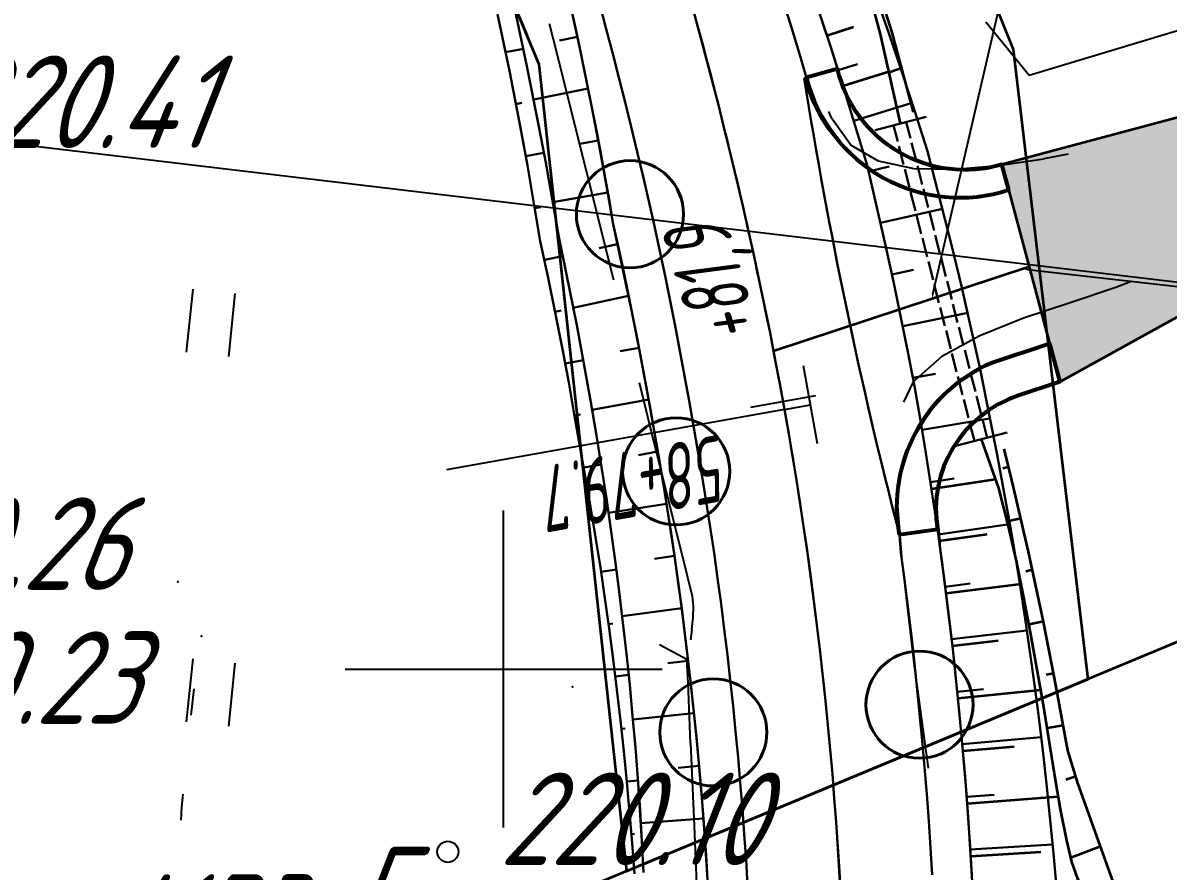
# Model space of a CAD drawing. Header units: millimetres. Extents: x -698 to 8131, y -704 to 4503.
# Drawn here: x 4487.73 to 4531.09, y 2853.18 to 2885.29 of the extents above; entities that cross this region are included whole.
import ezdxf
from ezdxf import colors
from ezdxf.entities.mleader import LeaderData, LeaderLine
from ezdxf.math import Vec2, Vec3

# ---------------------------------------------------------------- set-up
doc = ezdxf.new("R2010")
doc.units = ezdxf.units.MM
for name, pattern in [('ACAD_ISO02W100', [15, 12, -3]), ('CONTI', [0]), ('STROT', [1.7, 0.5, -1.2])]:
    doc.linetypes.add(name, pattern=pattern)
for name, color, linetype, lineweight in [('10', 1, 'Continuous', 35), ('Гравий', 30, 'Continuous', 35), ('КОПИЯ_ОСЬ_13_ОТКОСЫ', 7, 'Continuous', 30), ('Огражд-перила', 1, 'ограждение2', 40), ('ОСЬ_ВЕРХ_ПОКРЫТИЯ_ГРАНИЦЫ_ПОЛОС', 7, 'Continuous', 30), ('ОСЬ_ВЕРХ_ПОКРЫТИЯ_ОСЬ', 1, 'Continuous', 30), ('Ось_примыкания', 1, 'Continuous', 35), ('Площ примыкании', 101, 'Continuous', 30), ('Трубы мет.', 7, 'ACAD_ISO02W100', 30)]:
    doc.layers.add(name, color=color, linetype=linetype, lineweight=lineweight)
for name, color, linetype in [('NAD_MDEFAULT', 7, 'CONTI'), ('PI_OTDEFAULT', 172, 'CONTI'), ('PI_TTDEFAULT', 5, 'CONTI'), ('SETKR', 2, 'CONTI'), ('SIT_LDEFAULT', 7, 'CONTI'), ('ZAPSKDEFAULT', 7, 'CONTI'), ('Выноски', 250, 'Continuous'), ('ОСЬ_ВЕРХ_ПОКРЫТИЯ_ПИКЕТЫ', 1, 'Continuous'), ('ОСЬ_ВЕРХ_ПОКРЫТИЯ_РАЗБИВКА_КРИВ', 1, 'Continuous'), ('разметка', 7, 'Continuous')]:
    doc.layers.add(name, color=color, linetype=linetype)
doc.styles.add('eskd', font='isocpeui.ttf', dxfattribs={"width": 1.2})
doc.styles.get("Standard").update_dxf_attribs({"font": 'isocpeui.ttf'})
doc.styles.add('ГОСТ', font='isocpeui.ttf', dxfattribs={"height": 4})
doc.linetypes.add('ограждение2', pattern='A,0.25,-0.1,[132,ltypeshp.shx,S=0.1,R=0,X=-0.1,Y=0],-0.1,1', length=1.45)

# ---------------------------------------------------------------- blocks, each defined once
blk = doc.blocks.new('BL_333')
at = {"color": 0}
for p, q in [((0, -6), (0, 6)), ((-6, 0), (6, 0))]:
    blk.add_line(p, q, dxfattribs=at)
blk = doc.blocks.new('BL_2011')
at = {"color": 0}
for p, q in [((0, 0), (0, 2.4)), ((1.6, 0), (1.6, 2.4))]:
    blk.add_line(p, q, dxfattribs=at)
blk = doc.blocks.new('BL_2010')
at = {"color": 0}
for centre, radius in [((0, 5.78), 0.4), ((0, 3.46), 0.6), ((0, 3.46), 0.3), ((0, 0), 0.8), ((-3.46, -1.74), 0.6), ((3.46, -1.74), 0.6), ((-3.46, -1.74), 0.3), ((3.46, -1.74), 0.3), ((-5.78, -2.88), 0.4), ((5.78, -2.88), 0.4)]:
    blk.add_circle(centre, radius, dxfattribs=at)
blk = doc.blocks.new('7')
at = {"layer": 'Огражд-перила', "linetype": 'Continuous'}
blk.add_circle((0, 0), 2.027904030661224, dxfattribs=at)
blk = doc.blocks.new('*U49')
at = {"layer": 'КОПИЯ_ОСЬ_13_ОТКОСЫ'}
for points in [[(141.23828125, 244.15885925293), (141.152206420898, 245.322906494141), (141.056579589844, 246.486206054688), (140.951416015625, 247.648681640625), (140.836715698242, 248.810256958008), (140.712478637695, 249.970855712891), (140.578720092773, 251.130386352539), (140.435440063477, 252.288772583008), (140.282669067383, 253.445953369141), (140.120391845703, 254.601852416992), (139.948638916016, 255.756362915039), (139.76741027832, 256.909423828125), (139.576736450195, 258.060974121094), (139.376602172852, 259.210906982422), (139.167037963867, 260.359161376953), (138.963226318359, 261.562225341797), (138.749420166016, 262.763519287109), (138.525634765625, 263.963043212891), (138.254058837891, 265.349060058594), (137.970642089844, 266.732727050781), (137.675399780273, 268.113922119141), (137.435913085938, 269.549133300781), (137.184753417969, 270.982330322266), (136.921951293945, 272.413452148438), (136.502899169922, 274.567718505859), (136.059997558594, 276.717193603516)], [(141.586135864258, 244.214492797852), (141.522750854492, 245.399719238281), (141.449523925781, 246.584396362305), (141.366470336914, 247.768417358398), (141.27360534668, 248.951705932617), (141.170928955078, 250.134185791016), (141.058441162109, 251.315765380859), (140.936157226563, 252.496383666992), (140.804077148438, 253.675933837891), (140.662216186523, 254.854354858398), (140.510589599609, 256.031555175781), (140.349197387695, 257.207458496094), (140.178070068359, 258.381988525391), (139.997192382813, 259.555053710938), (139.801574707031, 260.762908935547), (139.5654296875, 262.157104492188), (139.31657409668, 263.549133300781), (139.055023193359, 264.938781738281), (138.372787475586, 268.276123046875), (138.126449584961, 269.715759277344), (137.868453979492, 271.153350830078), (137.598785400391, 272.588806152344), (137.169586181641, 274.748474121094), (136.716506958008, 276.903259277344)], [(136.361465454102, 275.267364501953), (137.034240722656, 275.404632568359)], [(136.751388549805, 273.305755615234), (136.981109619141, 273.350219726563)], [(137.120193481445, 271.340057373047), (137.810852050781, 271.465454101563)], [(137.466400146484, 269.370269775391), (137.698989868164, 269.409820556641)], [(137.828720092773, 267.403900146484), (138.520858764648, 267.551788330078)], [(138.23469543457, 265.445556640625), (138.463653564453, 265.491577148438)], [(138.616546630859, 263.482360839844), (139.305130004883, 263.611419677734)], [(138.971557617188, 261.514129638672), (139.192764282227, 261.552490234375)], [(139.316772460938, 259.544219970703), (139.979553222656, 259.664001464844)], [(139.658615112305, 257.573669433594), (139.852615356445, 257.605895996094)], [(139.972702026367, 255.598495483398), (140.555999755859, 255.687042236328)], [(140.258972167969, 253.619094848633), (140.426193237305, 253.64208984375)], [(140.517379760742, 251.635879516602), (141.019958496094, 251.697769165039)], [(140.74787902832, 249.649230957031), (140.888061523438, 249.664489746094)], [(140.950393676758, 247.659515380859), (141.37158203125, 247.699401855469)], [(141.124908447266, 245.66716003418), (141.237930297852, 245.67626953125)]]:
    blk.add_lwpolyline(points, dxfattribs=at)

msp = doc.modelspace()

# ---------------------------------------------------------------- hatches: boundary and pattern name
at = {"layer": 'Гравий', "linetype": 'Continuous'}
msp.add_hatch(color=256, dxfattribs=at).paths.add_polyline_path([(4542.769031611029, 2880.429672916565), (4541.414006087978, 2884.376883248012), (4524.798125954743, 2879.932703944068), (4526.990605493998, 2871.705466270592)])

# ---------------------------------------------------------------- linework, layer by layer
at = {"layer": '10'}
for p, q in [((4525.23329561133, 2884.293940915871), (4503.593295611199, 2937.963940915797)), ((4525.23329561133, 2884.293940915871), (4503.593295611199, 2937.963940915797)), ((4494.29329561092, 2914.883940915722), (4506.803295611162, 2884.843940916616)), ((4494.29329561092, 2914.883940915722), (4507.267018128585, 2883.730413784418)), ((4528.063295610938, 2860.45394091602), (4525.23329561133, 2884.293940915871)), ((4528.063295610938, 2860.45394091602), (4525.23329561133, 2884.293940915871)), ((4507.267018128585, 2883.730413784418), (4510.583295610957, 2853.183940916467)), ((4507.693295611292, 2879.803940915648), (4510.583295610957, 2853.183940916467)), ((4510.583295610957, 2853.183940916467), (4528.063295610938, 2860.45394091602))]:
    msp.add_line(p, q, dxfattribs=at)
msp.add_lwpolyline([(4501.523295610901, 2817.423940916691), (4499.223295611087, 2848.463940916728), (4531.613295611218, 2861.933940916467), (4531.43329561105, 2844.023940916318), (4526.803295611162, 2830.953940916952)], dxfattribs=at)
at = {"layer": 'PI_TTDEFAULT', "color": 5}
for p in [(4493.599031611046, 2864.129677917022, 220.26), (4494.48903161106, 2862.069672917161, 219.226), (4508.539031611048, 2860.159676917042, 219.61)]:
    msp.add_point(p, dxfattribs=at)
at = {"layer": 'SIT_LDEFAULT', "color": 7}
for p, q in [((4507.659031611043, 2885.269676916446), (4507.809031611067, 2884.679672916565)), ((4524.189031611071, 2885.329674917418), (4525.829031611027, 2883.319672917161)), ((4525.829031611027, 2883.309677916724), (4532.48903161106, 2885.319672917161)), ((4507.809031611067, 2884.679672916565), (4509.059031611067, 2879.689675917063)), ((4518.329031611027, 2881.729676916409), (4518.249031611069, 2881.939675917063)), ((4519.079031611027, 2880.669670917239), (4518.319031611076, 2881.729676916409)), ((4520.129031611074, 2880.059677916724), (4519.079031611027, 2880.669670917239)), ((4521.469031611041, 2879.769676916446), (4520.129031611074, 2880.059677916724)), ((4526.379031611074, 2880.139672916528), (4524.669031611053, 2879.879677917022)), ((4527.309031611067, 2880.319672917161), (4526.379031611074, 2880.149674916785)), ((4509.059031611067, 2879.689675917063), (4510.089031611036, 2875.569672917161)), ((4523.00903161102, 2879.739678916666), (4521.469031611041, 2879.769676916446)), ((4524.669031611053, 2879.879677917022), (4523.00903161102, 2879.739678916666)), ((4529.109031611055, 2875.279671916883), (4527.379031611074, 2874.69967791732)), ((4529.659031611043, 2875.489678916666), (4529.109031611055, 2875.279671916883)), ((4527.379031611074, 2874.69967791732), (4525.619031611064, 2874.109673916507)), ((4525.619031611064, 2874.109673916507), (4523.959031611032, 2873.44967791732)), ((4523.959031611032, 2873.44967791732), (4522.519031611029, 2872.669670917239)), ((4522.519031611029, 2872.669670917239), (4521.439031611071, 2871.69967791732)), ((4511.059031611067, 2871.679672916565), (4511.699031611022, 2869.109673916507)), ((4521.439031611071, 2871.69967791732), (4521.069031611076, 2870.939675917063)), ((4511.699031611022, 2869.109673916507), (4512.649031611034, 2865.279671916883)), ((4520.839031611036, 2867.00967491712), (4520.98903161106, 2865.069672917161)), ((4512.649031611034, 2865.279671916883), (4513.069031611076, 2863.589676916744)), ((4520.98903161106, 2865.069672917161), (4521.47903161105, 2860.94967791732)), ((4513.069031611076, 2863.589676916744), (4513.109031611055, 2863.209671916585)), ((4513.109031611055, 2863.209671916585), (4513.099031611046, 2862.779671916883)), ((4513.099031611046, 2862.779671916883), (4513.049031611057, 2862.329674917418)), ((4513.059031611067, 2862.329674917418), (4513.00903161102, 2861.939675917063)), ((4511.829031611027, 2861.75967491712), (4512.869031611064, 2861.209671916585)), ((4512.859031611055, 2861.209671916585), (4512.899031611034, 2860.319672917161)), ((4521.47903161105, 2860.94967791732), (4521.999031611069, 2857.079674917418)), ((4494.099031611046, 2859.089676916744), (4494.219031611041, 2860.079674917418)), ((4512.899031611034, 2860.319672917161), (4512.999031611069, 2858.029671916883)), ((4513.00903161102, 2858.029671916883), (4513.149031611034, 2854.889672916528)), ((4493.749031611069, 2855.609673916507), (4493.799031611057, 2856.09967191625)), ((4493.719031611041, 2855.109673916507), (4493.749031611069, 2855.609673916507)), ((4513.139031611025, 2854.889672916528), (4513.249031611069, 2852.389672916528))]:
    msp.add_line(p, q, dxfattribs=at)
at = {"layer": 'Гравий', "linetype": 'Continuous'}
msp.add_lwpolyline([(4526.990605493998, 2871.705466270592), (4542.769031611029, 2880.429672916565), (4541.414006087978, 2884.376883248012), (4524.798125954801, 2879.932703944068)], dxfattribs=at)
at = {"layer": 'КОПИЯ_ОСЬ_13_ОТКОСЫ'}
for points in [[(4526.847289556017, 2852.727028473425), (4526.735473149767, 2853.981911285925), (4526.613891118517, 2855.235939606238), (4526.482055181017, 2856.48899136405), (4526.340453618517, 2857.74094448905), (4526.188598149767, 2858.991676910925), (4526.026977056017, 2860.241188629675), (4525.855590337267, 2861.489357574988), (4525.673949712267, 2862.736183746863), (4525.482543462267, 2863.981423004675), (4525.281371587267, 2865.225197418738), (4525.069945806017, 2866.467262848425), (4524.849242681017, 2867.70774136405), (4524.618285649767, 2868.946266754675), (4524.005980962267, 2871.991676910925), (4523.946410649767, 2872.301125153113), (4523.612914556017, 2873.817970856238), (4523.265258306017, 2875.331642731238), (4522.903930181017, 2876.842140778113), (4521.984008306017, 2880.439064606238), (4521.502074712267, 2881.9426046453), (4521.007934087267, 2883.442238434363), (4520.501586431017, 2884.937843903113), (4519.722289556017, 2887.161598785925)], [(4523.656371587267, 2853.042946442175), (4523.580687993517, 2854.283058746863), (4523.495727056017, 2855.522560699988), (4523.400023931017, 2856.761330231238), (4523.295043462267, 2857.9992452703), (4523.179809087267, 2859.236305817175), (4523.054809087267, 2860.472267731238), (4522.919555181017, 2861.707375153113), (4522.775023931017, 2862.941261871863), (4522.620238774767, 2864.1740499578), (4522.455687993517, 2865.4054952703), (4522.281371587267, 2866.635597809363), (4522.096801274767, 2867.864235504675), (4521.902465337267, 2869.091286285925), (4521.698852056017, 2870.316872223425), (4521.484984868517, 2871.54074917655), (4521.234984868517, 2872.84348355155), (4520.974242681017, 2874.144142731238), (4520.703246587267, 2875.442726715613), (4520.378051274767, 2876.933083160925), (4520.040160649767, 2878.42063198905), (4519.689086431017, 2879.905251129675), (4519.243773931017, 2881.397804840613), (4518.786742681017, 2882.886818512488), (4518.317016118517, 2884.371925934363), (4517.592406743517, 2886.5842062078)], [(4513.672504133681, 2852.475378002185), (4513.602191633681, 2853.635412181873), (4513.522113508681, 2854.79495808031), (4513.432758039931, 2855.953771556873), (4513.334613508681, 2857.11185261156), (4513.226703352431, 2858.26907917406), (4513.109515852431, 2859.42532917406), (4512.983539289931, 2860.580724681873), (4512.847797102431, 2861.735021556873), (4512.703265852431, 2862.88821979906), (4512.549457258681, 2864.040197338123), (4512.385883039931, 2865.19095417406), (4512.213519758681, 2866.34036823656), (4512.031879133681, 2867.48831745531), (4511.841449446181, 2868.63480183031), (4511.641254133681, 2869.779699291248), (4511.592914289931, 2870.065587963123), (4511.341937727431, 2871.477941478748), (4511.078265852431, 2872.887975658435), (4510.801898664931, 2874.29544636156), (4510.083636946181, 2877.671056713123), (4509.829242414931, 2879.126745189685), (4509.562640852431, 2880.580480541248), (4509.284320539931, 2882.031896556873), (4508.842426008681, 2884.212804759998), (4508.377093977431, 2886.388830150623)], [(4511.230121321181, 2853.128698314685), (4511.166644758681, 2854.313878978748), (4511.093890852431, 2855.49857136156), (4511.010394758681, 2856.68265339281), (4510.917621321181, 2857.865880931873), (4510.815082258681, 2859.04837604906), (4510.702777571181, 2860.23001667406), (4510.580218977431, 2861.410558666248), (4510.448383039931, 2862.590124095935), (4510.306293196181, 2863.76859089281), (4510.154926008681, 2864.945714916248), (4509.993304914931, 2866.12161823656), (4509.822406477431, 2867.296178783435), (4509.641254133681, 2868.46927448656), (4509.445453352431, 2869.677160228748), (4509.209613508681, 2871.07132526781), (4508.960590071181, 2872.463293041248), (4508.699359602431, 2873.852941478748), (4508.016742414931, 2877.190343822498), (4507.770648664931, 2878.62991901781), (4507.512347883681, 2880.067541088123), (4507.242816633681, 2881.50296589281), (4506.813617414931, 2883.66263386156), (4506.360492414931, 2885.81741901781)], [(4508.726215071181, 2884.768224681873), (4508.040668196181, 2884.623449291248)], [(4518.593383306017, 2883.502785309363), (4519.328734868517, 2883.7345968328)], [(4509.129535383681, 2882.809362377185), (4507.068500227431, 2882.395299877185)], [(4519.185180181017, 2881.592262848425), (4521.397094243517, 2882.264626129675)], [(4509.512347883681, 2880.846349681873), (4508.819965071181, 2880.715490306873)], [(4519.745238774767, 2879.672707184363), (4520.524047368517, 2879.858986481238)], [(4509.873187727431, 2878.879186595935), (4507.791644758681, 2878.50931354906)], [(4520.199828618517, 2877.724953278113), (4522.542113774767, 2878.257790192175)], [(4510.244769758681, 2876.914342845935), (4509.546039289931, 2876.76566120531)], [(4520.632445806017, 2875.772438629675), (4521.449828618517, 2875.948830231238)], [(4510.660785383681, 2874.958166088123), (4508.564593977431, 2874.512121166248)], [(4521.041137212267, 2873.8146749578), (4523.500609868517, 2874.312477692175)], [(4511.057269758681, 2872.997838939685), (4510.345355696181, 2872.86087604906)], [(4521.426391118517, 2871.852028473425), (4522.279906743517, 2872.014015778113)], [(4511.422504133681, 2871.031530345935), (4509.282855696181, 2870.647741283435)], [(4521.772094243517, 2869.882301910925), (4524.343383306017, 2870.31321011405)], [(4511.767718977431, 2869.06155964281), (4511.038715071181, 2868.934972728748)], [(4522.089965337267, 2867.907692535925), (4522.993285649767, 2868.0470968328)], [(4512.096332258681, 2867.088781322498), (4509.904437727431, 2866.73929401781)], [(4522.382445806017, 2865.929176910925), (4525.096801274767, 2866.312477692175)], [(4512.397601789931, 2865.111608470935), (4511.648578352431, 2865.002721752185)], [(4522.649535649767, 2863.947121246863), (4523.597777837267, 2864.0685812078)], [(4512.671527571181, 2863.13040729906), (4510.419574446181, 2862.834753002185)], [(4522.890746587267, 2861.961769684363), (4525.740355962267, 2862.289406403113)], [(4512.918109602431, 2861.145788158435), (4512.149066633681, 2861.055578197498)], [(4523.106566899767, 2859.97336636405), (4524.099730962267, 2860.074684723425)], [(4513.137836164931, 2859.157873119373), (4510.826801008681, 2858.91898151781)], [(4523.296508306017, 2857.982399567175), (4526.279906743517, 2858.24778042655)], [(4513.329730696181, 2857.16702839281), (4512.541156477431, 2857.096593822498)], [(4523.460570806017, 2855.989235504675), (4524.498656743517, 2856.06809292655)], [(4513.493793196181, 2855.17386433031), (4511.126117414931, 2854.994909252185)], [(4523.599242681017, 2853.993996246863), (4526.715941899767, 2854.190407379675)]]:
    msp.add_lwpolyline(points, dxfattribs=at)
at = {"layer": 'ОСЬ_ВЕРХ_ПОКРЫТИЯ_ГРАНИЦЫ_ПОЛОС', "linetype": 'Continuous'}
for points in [[(4509.555552038733, 2886.038083943683), (4509.806261182172, 2885.103584518801), (4510.052341613677, 2884.168271058384), (4510.293690240962, 2883.23214221574), (4510.530203855355, 2882.295198187377), (4510.761779139712, 2881.357440729771), (4510.988312677937, 2880.418873204063), (4511.209700965284, 2879.479500602145), (4511.425840419388, 2878.539329582039), (4511.636627392194, 2877.598368501436), (4511.841958183029, 2876.656627452146), (4512.041729052164, 2875.714118288975), (4512.23583623571, 2874.770854666974), (4512.424175961371, 2873.826852071244), (4512.606644465055, 2872.882127847668), (4512.783138008575, 2871.93670124482), (4512.953552898418, 2870.9905934298), (4513.117785505243, 2870.043827539455), (4513.286153537678, 2869.084305562224), (4513.448137344201, 2868.123685206432), (4513.603729762419, 2867.162008951563), (4513.752923912243, 2866.199319319013), (4513.89571319668, 2865.2356588814), (4514.032091301682, 2864.271070245798), (4514.162052196732, 2863.305596069578), (4514.28559013525, 2862.339279043633), (4514.402699654476, 2861.372161895182), (4514.513375576053, 2860.404287385899), (4514.617613006054, 2859.435698321234), (4514.715407335278, 2858.466437526192), (4514.806754239273, 2857.49654786117), (4514.891649678952, 2856.526072210777), (4514.97008990024, 2855.555053492222), (4515.042071434747, 2854.583534641336), (4515.107591099417, 2853.611558616306), (4515.166645997166, 2852.639168397669)], [(4513.665882422172, 2852.60927146222), (4513.607260124661, 2853.568569924827), (4513.542280734478, 2854.527458757307), (4513.470947106185, 2855.485895831283), (4513.393262373915, 2856.443839043524), (4513.30922995047, 2857.401246306631), (4513.218853527671, 2858.35807555649), (4513.122137076038, 2859.314284761581), (4513.019084844555, 2860.269831907149), (4512.909701360584, 2861.224675020348), (4512.793991429809, 2862.178772145096), (4512.671960135563, 2863.132081370014), (4512.543612839063, 2864.084560809802), (4512.408955179088, 2865.036168621998), (4512.267993071457, 2865.986862998601), (4512.120732709, 2866.936602172587), (4511.967180561469, 2867.885344419773), (4511.807343374609, 2868.833048056956), (4511.641228170474, 2869.779671454947), (4511.489065819062, 2870.658368216041), (4511.33149129943, 2871.536637168523), (4511.168587449143, 2872.414458942745), (4511.000437200526, 2873.291815663833), (4510.827123566609, 2874.16869092654), (4510.648729627419, 2875.045069782208), (4510.465338516971, 2875.920938702445), (4510.27703341055, 2876.796285579126), (4510.083897513998, 2877.671099675033), (4509.933083448608, 2878.543453500751), (4509.777627600843, 2879.415722160745), (4509.61760929549, 2880.287886209931), (4509.453108096486, 2881.159927462373), (4509.284203791894, 2882.031828972656), (4509.110976380782, 2882.903575012605), (4508.93350605983, 2883.77515105452), (4508.751873211111, 2884.646543752547), (4508.566158389751, 2885.517740914743)], [(4523.705096263342, 2852.160296707559), (4523.649229314751, 2853.186146512773), (4523.586564100076, 2854.211603489849), (4523.51710337254, 2855.236622586991), (4523.440850183795, 2856.261158770095), (4523.357807883751, 2857.285167030204), (4523.267980120834, 2858.30860237978), (4523.171370841263, 2859.33141985457), (4523.06798428951, 2860.353574521985), (4522.957825007548, 2861.375021470856), (4522.840897835084, 2862.395715830993), (4522.717207909, 2863.415612760145), (4522.586760663447, 2864.434667447727), (4522.449561829349, 2865.452835125062), (4522.417228106226, 2865.681333255168)]]:
    msp.add_lwpolyline(points, dxfattribs=at)
for points in [[(4516.573687116577, 2885.92608148526), (4516.880252650581, 2884.959502078738), (4517.174098897425, 2883.996939707692), (4517.389756719806, 2883.247295658249), (4517.389756719806, 2883.247295658249), (4517.389756719806, 2883.247295658249), (4517.389756719806, 2883.247295658249), (4517.389756719806, 2883.247295658249), (4517.389756719806, 2883.247295658249), (4517.389756719806, 2883.247295658249, 0.4346867234485664), (4525.055263954991, 2878.967898279574), (4525.055263954991, 2878.967898279574)], [(4524.798125954743, 2879.932703944068), (4524.798125954743, 2879.932703944068), (4524.798125954743, 2879.932703944068, -0.4250233442499988), (4518.576298462538, 2883.552167878631), (4518.317016118517, 2884.371925934363), (4517.995659140191, 2885.353050011355)], [(4522.155144663489, 2853.040274854895), (4522.093268030052, 2854.059127406362), (4522.024617732872, 2855.077545970823), (4521.949196807682, 2856.095485518832), (4521.867008589432, 2857.112901037704), (4521.778056712405, 2858.129747535247), (4521.682345109866, 2859.145980050932), (4521.579878014125, 2860.161553650308), (4521.470659956065, 2861.176423421275), (4521.354695765176, 2862.19054449271), (4521.231990569204, 2863.203872017707), (4521.102549794121, 2864.216361188475), (4520.96637916337, 2865.22796723913), (4520.918845407889, 2865.918037694093), (4520.918845407889, 2865.918037694093), (4520.918845407889, 2865.918037694093), (4520.918845407889, 2865.918037694093), (4520.918845407889, 2865.918037694093, -0.3704775929036133), (4524.955615621342, 2872.61365504298), (4526.520679362866, 2873.129955453012)], [(4522.542887525304, 2864.76009279504), (4522.459480358948, 2865.379721224453), (4522.40986510179, 2866.100009842921, -0.374810696596318), (4525.425541751776, 2871.189165859628), (4526.990605493998, 2871.705466270592)]]:
    msp.add_lwpolyline(points, format="xyb", dxfattribs=at)
at = {"layer": 'ОСЬ_ВЕРХ_ПОКРЫТИЯ_ОСЬ'}
msp.add_lwpolyline([(4492.029866820454, 2758.565843381133, 0.198799872551), (4516.563582193417, 2870.657417744543), (4516.563582193417, 2870.657417744543), (4516.387227313642, 2871.625083702761), (4516.204634806336, 2872.591592129465), (4516.01591603719, 2873.556923107389), (4515.821182238453, 2874.521058744896), (4515.620544490861, 2875.483983134996), (4515.414113706493, 2876.445682319026), (4515.202000612238, 2877.406144254055), (4514.984315734784, 2878.365358769107), (4514.761169386233, 2879.323317536298), (4514.532671651386, 2880.280014026124), (4514.298932375115, 2881.235443475801), (4514.060061151298, 2882.189602852013), (4513.816167312869, 2883.142490812722), (4513.567359921717, 2884.094107668992), (4513.31374776118, 2885.044455348659), (4513.055439327863, 2885.993537372123)], format="xyb", dxfattribs=at)
at = {"layer": 'ОСЬ_ВЕРХ_ПОКРЫТИЯ_ПИКЕТЫ'}
msp.add_line((4517.73998282488, 2871.1780345609), (4515.279937107427, 2870.732865976315), dxfattribs=at)
at = {"layer": 'ОСЬ_ВЕРХ_ПОКРЫТИЯ_РАЗБИВКА_КРИВ'}
for p, q in [((4517.812085403266, 2869.356941010948), (4517.283828713136, 2872.310065604891)), ((4516.563582193417, 2870.657417744543), (4503.76670895158, 2868.368305421579)), ((4516.563582193417, 2870.657417744543), (4517.547957058172, 2870.833503309782))]:
    msp.add_line(p, q, dxfattribs=at)
at = {"layer": 'Ось_примыкания', "color": 0}
for p, q in [((4518.171604793772, 2884.815876311768), (4519.173567541051, 2885.144058779958)), ((4518.779269854063, 2882.910444919165), (4520.514708801658, 2883.459349166747)), ((4521.036363817597, 2883.59395402405), (4520.52325804487, 2883.421692308184)), ((4525.051036572133, 2868.479078199859), (4524.825718852391, 2868.423610356781)), ((4522.127450055463, 2867.66021435536), (4524.555747846191, 2868.025001862231)), ((4525.515260510778, 2866.533721631538), (4525.000505808324, 2866.415713986527)), ((4522.416611690647, 2865.68124590363), (4524.240831035821, 2865.939753915328)), ((4525.952673097307, 2864.582159042503), (4525.69665090407, 2864.526334827911)), ((4522.6799249745, 2863.6986785607), (4525.523571926276, 2864.055718301009)), ((4526.367756432583, 2862.625725453865), (4525.822462436094, 2862.516202206868)), ((4522.919373083269, 2861.713079017732), (4524.658790908046, 2861.917513958324)), ((4526.755664787741, 2860.663718136173), (4526.468078972472, 2860.608203153271)), ((4523.130463803062, 2859.724265141558), (4526.269106998099, 2860.041662992123)), ((4527.120355498764, 2858.697273199592), (4526.51258852588, 2858.590125955786)), ((4523.317720934914, 2857.733073684532), (4525.2565144952, 2857.898256371874)), ((4527.594158184153, 2856.758304148126), (4527.217940198481, 2856.641601985466)), ((4523.479044287136, 2855.739607800875), (4526.928026851054, 2856.004705001745)), ((4528.530432050282, 2854.111952002305), (4527.407585483588, 2853.68952417947)), ((4523.613851690394, 2853.744179611239), (4526.270914694838, 2853.9052929889))]:
    msp.add_line(p, q, dxfattribs=at)
for points in [[(4520.96294210242, 2881.485015605721), (4520.194042784648, 2884.871787015494), (4519.594848149767, 2887.126930817175), (4518.791137212267, 2889.340187653113), (4518.463500493517, 2890.22043667655), (4517.767211431017, 2892.159767731238), (4516.975219243517, 2894.4709249578), (4516.161254399767, 2896.774391754675), (4515.327758306017, 2899.06125698905), (4514.475707524767, 2901.341164215613), (4512.723754399767, 2905.863747223425), (4510.916137212267, 2910.346657379675), (4510.549437993517, 2911.23899136405), (4508.336059087267, 2916.418800934363), (4507.588988774767, 2918.13645230155), (4505.328734868517, 2923.267189606238), (4503.629516118517, 2926.723122223425), (4502.423534624008, 2929.34293111242), (4502.300936596401, 2929.613005262945), (4501.066340569369, 2932.487851997051)], [(4521.451092036374, 2881.917256873246), (4520.641935556187, 2884.932413834292), (4519.917343287283, 2887.214452149492), (4519.118515162283, 2889.433080079179), (4518.792831568533, 2890.315282227617), (4518.101425318533, 2892.259374024492), (4517.321151881033, 2894.577733399492), (4516.518905787283, 2896.888646485429), (4515.697128443533, 2899.182835938554), (4514.856308131033, 2901.469945313554), (4513.127304224783, 2906.007054688554), (4511.343124537283, 2910.504002930742), (4510.980331568533, 2911.399022461992), (4508.784042506033, 2916.590428711992), (4508.042343287283, 2918.311742188554), (4505.799667506033, 2923.452245118242), (4504.218124537283, 2926.955907227617), (4502.999413222531, 2929.927239326905), (4501.855091130963, 2932.640996035334), (4501.572804327405, 2932.554789674613)]]:
    msp.add_lwpolyline(points, dxfattribs=at)
at = {"layer": 'Ось_примыкания', "linetype": 'Continuous'}
for points in [[(4524.798125954743, 2879.932703944068), (4526.990605493998, 2871.705466270592)], [(4525.829873248053, 2876.06109189536), (4516.150600562329, 2872.867987157922)]]:
    msp.add_lwpolyline(points, dxfattribs=at)
at = {"layer": 'Ось_примыкания', "color": 0, "ltscale": 7}
for points in [[(4527.670419072956, 2852.886047319654), (4527.670419072956, 2852.886047319654), (4527.670419072956, 2852.886047319654), (4527.847279064959, 2852.406646729592), (4527.670419072956, 2852.886047319654), (4527.444133227624, 2853.528919652249), (4527.258603265791, 2854.344208053458), (4527.008507702578, 2855.519612624455), (4526.785019068533, 2856.866673829179), (4526.576034693533, 2858.205052735429), (4526.355819849783, 2859.541600586992), (4526.124374537283, 2860.876317383867), (4525.881210474783, 2862.208958985429), (4525.626815943533, 2863.539403321367), (4525.361190943533, 2864.867772461992), (4525.033502306751, 2866.286579390201), (4524.678125110766, 2867.677378196414), (4524.023689105283, 2869.536362740356)], [(4529.124458527562, 2852.45400196049), (4529.124458527562, 2852.45400196049), (4529.124458527562, 2852.45400196049), (4529.124458527562, 2852.45400196049), (4529.124458527562, 2852.45400196049), (4529.124458527562, 2852.45400196049), (4529.124458527562, 2852.45400196049), (4529.124458527562, 2852.45400196049), (4527.67083095767, 2856.511130696308), (4527.288437037283, 2857.743871094804), (4527.070175318533, 2858.981908204179), (4526.841659693533, 2860.218236329179), (4526.603378443533, 2861.452611329179), (4526.355819849783, 2862.685155274492), (4526.098007349783, 2863.915624024492), (4525.802108912283, 2865.272679688554), (4525.494003443533, 2866.627171876054), (4525.174179224783, 2867.978856446367), (4524.881135068825, 2869.169240593124)]]:
    msp.add_lwpolyline(points, dxfattribs=at)
at = {"layer": 'Площ примыкании', "color": 4, "lineweight": 53, "ltscale": 7}
for points in [[(4525.055239395899, 2878.96789065763), (4524.797247689121, 2879.932469038438, -0.4318100131423706), (4518.576298462538, 2883.552167878631), (4517.395777213291, 2883.223073241446, 0.4338147762920983), (4525.062496585646, 2878.970147827785, -1.37420857708134)], [(4520.918845407394, 2865.918037695955, -0.3492625999616726), (4524.427887572025, 2872.43956231806), (4526.604430722879, 2873.154579737369), (4526.990605493998, 2871.705466270592), (4525.425541751776, 2871.189165859628, 0.3697014245149537), (4522.356056193783, 2866.113627041835), (4520.918845407365, 2865.918037695955)]]:
    msp.add_lwpolyline(points, format="xyb", dxfattribs=at)
at = {"layer": 'Площ примыкании', "linetype": 'Continuous', "lineweight": 30}
msp.add_lwpolyline([(4526.604429424819, 2873.154584608186), (4524.677070896219, 2872.51408738378, 0.3567740809063089), (4520.918845407889, 2865.918037694093, -0.02411283127141474), (4517.312336843859, 2883.195802914124, 0.4232157929646433), (4525.055263954991, 2878.967898279574), (4526.604429424819, 2873.154584608186)], format="xyb", dxfattribs=at)
at = {"layer": 'разметка', "linetype": 'STROT', "lineweight": 30, "ltscale": 7}
for points in [[(4514.021649307999, 2882.371180660236, 0.009226784461713846), (4511.804479877805, 2890.359261989739)], [(4513.366793862826, 2803.85312626991, 0.1039437850297344), (4517.405101626025, 2865.420477513369, 0.1039437850297344)]]:
    msp.add_lwpolyline(points, format="xyb", dxfattribs=at)
at = {"layer": 'разметка', "linetype": 'STROT', "lineweight": 30}
msp.add_lwpolyline([(4517.405101626025, 2865.420477513369, 0.008840892371579683), (4516.563582192748, 2870.657417744543, 0.01686584377710744), (4514.021649307999, 2882.371180660236, 0.01686584377710744)], format="xyb", dxfattribs=at)
at = {"layer": 'Трубы мет.', "lineweight": 30}
for points in [[(4521.931664656344, 2881.733161960874), (4519.994219548496, 2881.236869250569)], [(4524.992411659003, 2869.78450909644), (4523.054966551592, 2869.288216384273)]]:
    msp.add_lwpolyline(points, dxfattribs=at)
at = {"layer": 'Трубы мет.', "lineweight": 30, "ltscale": 0.06}
for points in [[(4523.753081161665, 2869.467044260498), (4520.692242870797, 2881.416053489927)], [(4524.237442438191, 2869.591117437143), (4521.176695434862, 2881.539770302508)]]:
    msp.add_lwpolyline(points, dxfattribs=at)

# ---------------------------------------------------------------- block references
at = {"layer": 'SETKR', "color": 82}
msp.add_blockref('BL_333', (4505.929031611062, 2860.829674917418), dxfattribs=at)
at = {"layer": 'ZAPSKDEFAULT', "color": 7, "rotation": 354.0000000000001}
for name, p in [('BL_2011', (4493.929031611062, 2872.829674917418)), ('BL_2011', (4493.929031611062, 2858.829674917418)), ('BL_2010', (4503.213947611037, 2848.164370916929))]:
    msp.add_blockref(name, p, dxfattribs=at)
at = {"layer": 'КОПИЯ_ОСЬ_13_ОТКОСЫ'}
msp.add_blockref('*U49', (4369.644123027732, 2608.914204404834), dxfattribs=at)
at = {"layer": 'Огражд-перила', "linetype": 'Continuous', "rotation": 23.79722527089303}
for p in [(4510.712511935757, 2878.051353057991), (4512.463850825347, 2868.31517977282), (4521.676240767547, 2859.481985553313), (4513.868650807321, 2858.432904511835)]:
    msp.add_blockref('7', p, dxfattribs=at)

# ---------------------------------------------------------------- texts
at = {"layer": 'NAD_MDEFAULT', "color": 7, "style": 'eskd', "oblique": 10, "width": 0.8}
msp.add_text('ива 5', height=3.5, dxfattribs=at).set_placement((4491.809031611067, 2850.609673916507))
at = {"layer": 'PI_OTDEFAULT', "color": 172, "style": 'eskd', "oblique": 10, "width": 0.8}
for s, p in [('220.41', (4484.679031611062, 2880.559677916724)), ('220.26', (4481.098874611014, 2863.82912891652)), ('219.23', (4481.964391611042, 2858.754868916381)), ('220.10', (4505.749031611069, 2853.409676917042))]:
    msp.add_text(s, height=3.5, dxfattribs=at).set_placement(p)
at = {"layer": 'ОСЬ_ВЕРХ_ПОКРЫТИЯ_ПИКЕТЫ', "width": 0.6}
msp.add_text('+81,9', height=2.5, rotation=106.584855185256, dxfattribs=at).set_placement((4515.644855760669, 2873.595713060494))
at = {"layer": 'ОСЬ_ВЕРХ_ПОКРЫТИЯ_РАЗБИВКА_КРИВ', "width": 0.6}
msp.add_text('58+79.7', height=2.5, rotation=190.141837371179, dxfattribs=at).set_placement((4514.190687813205, 2869.725016405951))

# ---------------------------------------------------------------- leaders
at = {"layer": 'Выноски', "linetype": 'Continuous'}
ml = msp.add_multileader_mtext('Standard', dxfattribs=at)
ml.set_content('металл. труба, {\\Fgost|c204;%%C} 0,5м, L-15,0м', color=256, style='ГОСТ')
ml.set_leader_properties()
ml.build(insert=Vec2(0, 0))
ml.multileader.update_dxf_attribs({"text_left_attachment_type": 5, "text_right_attachment_type": 5, "dogleg_length": 0, "arrow_head_size": 0.18})
ctx = ml.context
ctx.base_point, ctx.arrow_head_size, ctx.landing_gap_size, ctx.plane_origin, ctx.plane_x_axis, ctx.plane_y_axis = Vec3(4530.663692632361, 2911.707403887208), 0.18, 0, Vec3(4615.684172007654, 2849.39094940215), Vec3(0.9932900224220381, -0.1156500382915082), Vec3(0.1156500382915082, 0.9932900224220381)
ctx.left_attachment, ctx.right_attachment = 5, 5
notes = []
notes.append((ctx, [(1, (1, 1, 0), (4530.663692632361, 2911.707403887208), (0.9932900224220381, -0.1156500382915082), 0, [(0, [(4522.145787823034, 2874.845745349448)], 0, [])])]))
ctx.mtext.insert, ctx.mtext.text_direction, ctx.mtext.rotation, ctx.mtext.flow_direction = Vec3(4531.258889398412, 2916.819404002424), Vec3(0.9932900224220381, -0.1156500382915082), 6.167275902897111, 5
ml = msp.add_multileader_mtext('Standard', dxfattribs=at)
ml.set_content('Граница работа по примыканию', color=256, style='ГОСТ')
ml.set_leader_properties()
ml.build(insert=Vec2(0, 0))
ml.multileader.update_dxf_attribs({"text_left_attachment_type": 5, "text_right_attachment_type": 5, "dogleg_length": 0, "arrow_head_size": 0.18})
ctx = ml.context
ctx.base_point, ctx.char_height, ctx.arrow_head_size, ctx.landing_gap_size, ctx.plane_origin, ctx.plane_x_axis, ctx.plane_y_axis = Vec3(4561.389658003221, 2871.908020488132), 5, 0.18, 0, Vec3(4658.285429258007, 2836.789704848226), Vec3(0.993005787863934, -0.1180656820110232), Vec3(0.1180656820110232, 0.993005787863934)
ctx.left_attachment, ctx.right_attachment = 5, 5
notes.append((ctx, [(1, (1, 1, 0), (4561.389658003221, 2871.908020488132), (0.5591929034853202, 0.829037572545212), 0, [(0, [(4525.580827102114, 2875.978933817852)], 0, [])])]))
ctx.mtext.insert, ctx.mtext.text_direction, ctx.mtext.rotation, ctx.mtext.flow_direction = Vec3(4562.149194199146, 2878.296192104142), Vec3(0.993005787863934, -0.1180656820110232), 6.164843593956954, 5
for ctx, leaders in notes:
    for number, flags, end, landing, length, lines in leaders:
        leader = LeaderData()
        leader.index, (leader.has_last_leader_line, leader.has_dogleg_vector, leader.attachment_direction) = number, flags
        leader.last_leader_point, leader.dogleg_vector, leader.dogleg_length = Vec3(end), Vec3(landing), length
        for number, points, colour, breaks in lines:
            line = LeaderLine()
            line.index, line.vertices, line.color, line.breaks = number, Vec3.list(points), colors.encode_raw_color(colour), breaks
            leader.lines.append(line)
        ctx.leaders.append(leader)

doc.saveas('drawing.dxf')
